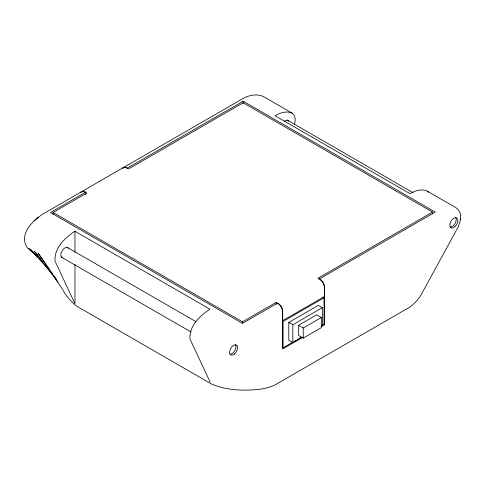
<?xml version="1.0" encoding="UTF-8"?>
<svg xmlns="http://www.w3.org/2000/svg" width="485" height="485" viewBox="0 0 485 485"><rect width="100%" height="100%" fill="white"/><g stroke="black" fill="none" stroke-linecap="round" stroke-linejoin="round"><path stroke-width="0.73" d="M53.144 214.515L53.144 212.485L86.851 193.024L85.014 191.969A6.651 3.838 60 0 0 80.947 192.333M74.969 264.483L74.963 303.725L55.096 261.269C53.853 248.296 64.875 237.759 74.969 231.284L209.932 309.206C199.862 315.699 188.798 326.205 190.059 339.191L210.12 382.034M74.969 252.412L74.969 231.284M85.372 194.521L85.372 192.327L84.881 192.048A6.651 3.838 60 0 0 80.813 192.412M242.5 323.162L242.5 321.804L53.144 212.485M243.173 103.414L243.173 101.219L435.215 212.09L319.385 278.966L319.876 279.263A6.651 3.838 60 0 1 323.95 284.325L324.58 287.405L324.58 324.726L321.3 326.617M276.207 304.41L276.207 302.343L242.5 321.804M321.076 326.241L322.361 325.502L322.361 307.672L318.336 305.344L288.787 322.398L288.787 340.234L292.819 342.562L301.809 337.366M292.819 342.562L292.819 324.726L322.361 307.672M298.548 325.283L298.548 335.39L303.246 338.106L321.331 327.66L321.331 317.554L316.632 314.838L298.548 325.283L303.246 327.993L321.331 317.554M303.246 338.106L303.246 327.993M322.786 297.062L324.041 297.784L324.041 324.144L322.088 325.271M432.529 214.127L432.529 212.097L243.173 102.772L128.483 168.986L126.646 167.931A6.651 3.838 60 0 0 122.578 168.301M294.498 124.251C295.565 120.607 295.844 115.527 292.249 113.181L263.888 96.806C257.105 93.344 249.084 95.096 242.712 98.679L123.523 167.489M81.559 191.72L42.613 214.2C32.307 221.063 18.563 234.576 27.245 247.696L36.878 255.995M38.291 217.238L34.023 221.033M81.692 191.642L123.323 167.604M85.372 192.327L50.458 212.478L242.5 323.356L277.414 303.198L277.911 303.489A6.651 3.838 60 0 1 281.979 308.557L282.609 311.631L282.609 348.951L302.937 337.22M243.173 101.219L127.343 168.089L126.852 167.816A6.651 3.838 60 0 0 122.778 168.18M432.529 212.097L317.839 278.311L319.676 279.378A6.651 3.838 60 0 1 323.744 284.44L324.313 286.077L324.374 296.584L282.743 320.615L282.682 310.115L282.112 308.478A6.651 3.838 60 0 0 278.044 303.41L276.207 302.343M324.041 297.784L283.082 321.434L283.082 347.793L292.831 342.161M294.134 341.41L296.086 340.288M297.384 339.536L301.282 337.281M292.249 113.181C286.526 110.58 280.172 112.775 275.068 115.757L410.031 193.679C415.142 190.696 421.495 188.501 427.218 191.102L455.579 207.477C459.738 209.956 461.629 215.194 460.247 219.802L460.483 218.244L460.216 220.596L458.252 226.853L420.901 295.177C418.149 299.809 414.166 303.84 409.934 307.041L274.862 385.023C266.708 388.855 257.583 389.819 248.72 390.043C236.062 390.474 223.227 389.037 211.508 384.011L76.557 306.108C70.901 301.421 65.905 295.856 62.529 289.296L38.024 252.952L50.058 270.218M287.108 119.989L413.05 192.703M288.787 322.398L292.819 324.726M67.518 247.526L196.085 321.749M61.165 257.014L191.041 332.001M31.537 250.987L28.736 248.538L37.824 257.42M33.222 252.461L34.902 253.934M427.218 191.102L428.437 192.193M39.431 258.984L42.104 261.597M33.598 252.461L30.397 249.235L50.258 271.479M35.732 254.613L37.333 256.225M51.252 272.588L52.241 273.704M41.025 259.287L34.308 251.139L58.042 282.088M50.919 271.454L52.21 273.304M53.495 275.153L56.509 279.469M235.425 344.689A5.699 3.292 -60 0 1 234.788 350.673A5.699 3.292 -60 0 1 229.92 354.22M455.67 217.535A5.699 3.292 -60 0 1 455.033 223.518A5.699 3.292 -60 0 1 450.165 227.065M284.071 121.535A5.699 3.292 -60 0 1 288.605 121.086M62.868 257.765A5.699 3.292 -60 0 1 62.031 250.933A5.699 3.292 -60 0 1 68.373 248.235M454.875 226.719A5.699 3.292 -60 0 0 456.682 217.892A5.699 3.292 -60 0 0 449.941 223.87A5.699 3.292 -60 0 0 454.875 226.719M234.631 353.874A5.699 3.292 -60 0 0 236.437 345.047A5.699 3.292 -60 0 0 229.696 351.025A5.699 3.292 -60 0 0 234.631 353.874"/></g></svg>
